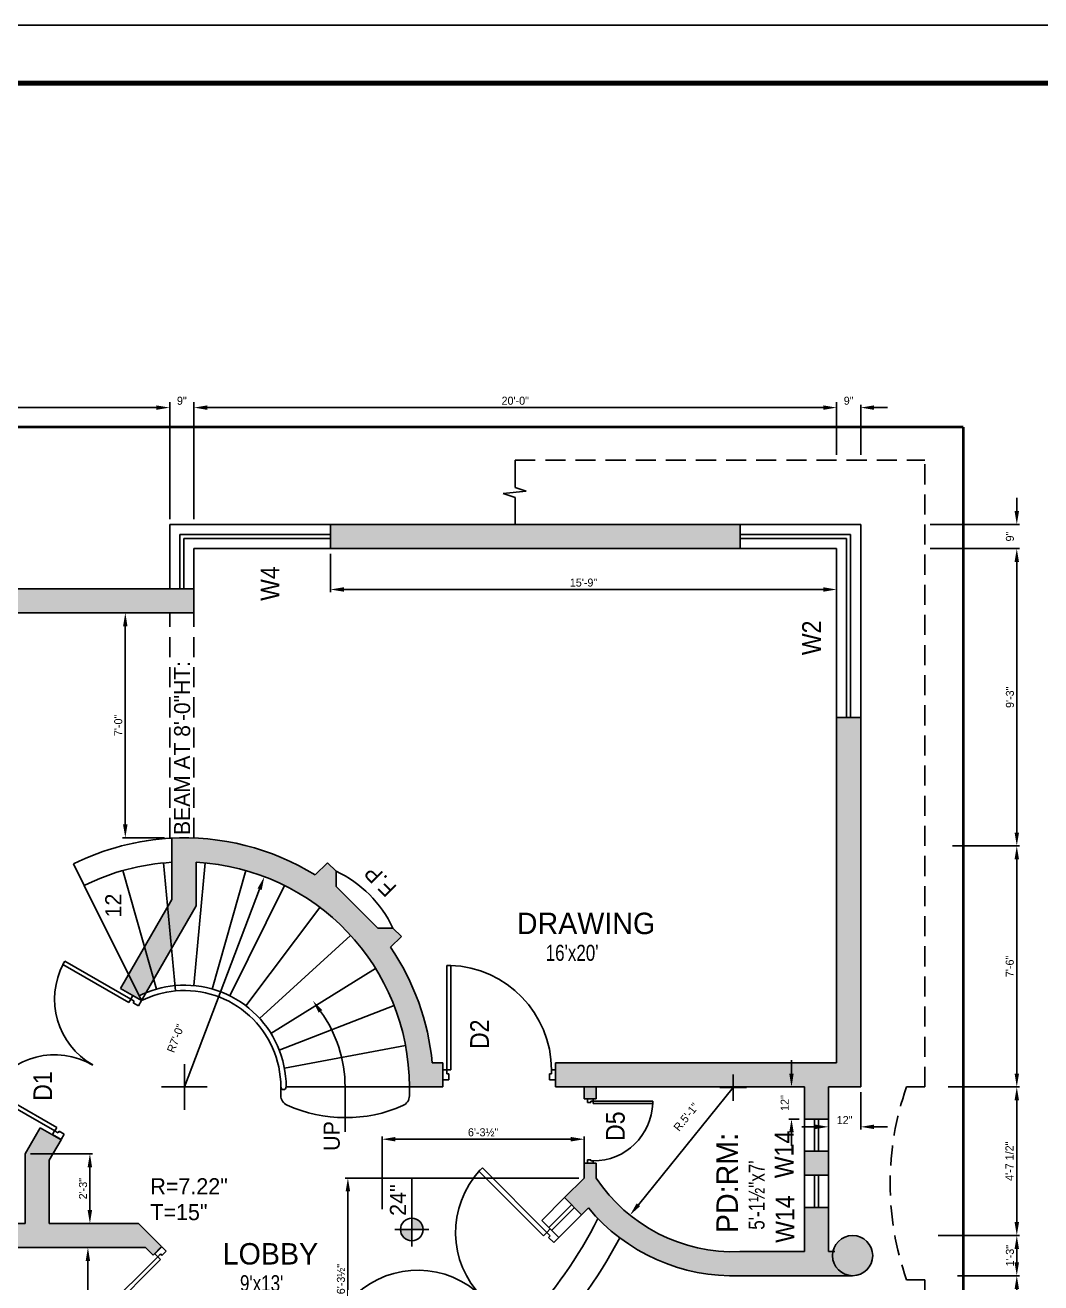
# Model space of a CAD drawing. Extents: x 10753 to 18704, y -5361 to 1140.
# Drawn here: x 11938.5 to 12317.8, y -252.7 to 216.9 of the extents above; entities that cross this region are included whole.
import ezdxf

# ---------------------------------------------------------------- set-up
doc = ezdxf.new("R2010")
doc.units = 0
doc.header["$LTSCALE"] = 30
doc.header["$MEASUREMENT"] = 0
doc.header["$PDMODE"] = 3
doc.linetypes.add('HIDDEN', pattern=[0.375, 0.25, -0.125])
doc.layers.get('0').update_dxf_attribs({"linetype": 'CONTINUOUS'})
doc.layers.get('DEFPOINTS').update_dxf_attribs({"linetype": 'CONTINUOUS'})
for name, color, linetype in [('CEILING SECTION', 33, 'CONTINUOUS'), ('DIM', 6, 'CONTINUOUS'), ('DOOR', 4, 'CONTINUOUS'), ('SEAL', 1, 'CONTINUOUS'), ('stairs terrace', 1, 'CONTINUOUS'), ('TEXT', 13, 'CONTINUOUS'), ('TEXTDW', 3, 'CONTINUOUS'), ('WALL', 2, 'CONTINUOUS'), ('Walls Hatch', 51, 'CONTINUOUS'), ('WINDOW', 5, 'CONTINUOUS'), ('WL', 9, 'CONTINUOUS')]:
    doc.layers.add(name, color=color, linetype=linetype)
doc.styles.get("Standard").update_dxf_attribs({"font": 'stylu.ttf', "height": 3})
doc.dimstyles.new('D1', dxfattribs={"dimtxt": 6, "dimasz": 5, "dimexe": 1, "dimexo": 2, "dimgap": 1, "dimtad": 1, "dimdec": 4, "dimzin": 3, "dimdsep": 46, "dimlunit": 4, "dimtxsty": 'Standard', "dimcen": 3, "dimclrd": 7, "dimclre": 7, "dimclrt": 2, "dimadec": 0, "dimazin": 0, "dimtfac": 1, "dimtdec": 4, "dimtofl": 0, "dimtmove": 2, "dimatfit": 3, "dimfxl": 1, "dimfrac": 2, "dimtolj": 1, "dimtzin": 1, "dimarcsym": 0})

# ---------------------------------------------------------------- blocks, each defined once
blk = doc.blocks.new('*D52')
at = {"layer": 'DEFPOINTS', "color": 0, "transparency": 16777216}
for p in [(11975.93, -2.56), (11975.93, -2.56), (11992.54, -86.56)]:
    blk.add_point(p, dxfattribs=at)
at = {"layer": 'DIM', "color": 7, "lineweight": -2, "transparency": 16777216}
for p, q in [((11973.93, -2.56), (11974.93, -2.56)), ((11975.93, -81.56), (11975.93, -7.56)), ((11990.54, -86.56), (11974.93, -86.56))]:
    blk.add_line(p, q, dxfattribs=at)
at = {"layer": 'DIM', "color": 7, "transparency": 16777216}
for points in [[(11975.09, -7.56), (11976.76, -7.56), (11975.93, -2.56)], [(11975.09, -81.56), (11976.76, -81.56), (11975.93, -86.56)]]:
    blk.add_solid(points, dxfattribs=at)
at = {"layer": 'DIM', "color": 2, "transparency": 16777216, "insert": (11973.31, -44.56), "char_height": 3, "attachment_point": 5, "rotation": 90}
blk.add_mtext('\\A1;7\'-0"', dxfattribs=at)
blk = doc.blocks.new('*D54')
at = {"layer": 'DEFPOINTS', "color": 0, "transparency": 16777216}
for p in [(12274.54, 21.44), (12308.83, -89.56), (12308.83, -89.56)]:
    blk.add_point(p, dxfattribs=at)
at = {"layer": 'DIM', "color": 7, "lineweight": -2, "transparency": 16777216}
for p, q in [((12276.54, 21.44), (12309.83, 21.44)), ((12308.83, 16.44), (12308.83, -84.56)), ((12306.83, -89.56), (12307.83, -89.56))]:
    blk.add_line(p, q, dxfattribs=at)
at = {"layer": 'DIM', "color": 7, "transparency": 16777216}
for points in [[(12308, 16.44), (12309.66, 16.44), (12308.83, 21.44)], [(12308, -84.56), (12309.66, -84.56), (12308.83, -89.56)]]:
    blk.add_solid(points, dxfattribs=at)
at = {"layer": 'DIM', "color": 2, "transparency": 16777216, "insert": (12306.28, -34.06), "char_height": 3, "attachment_point": 5, "rotation": 90}
blk.add_mtext('\\A1;9\'-3"', dxfattribs=at)
blk = doc.blocks.new('2-DOOR')
for p, q in [((0.299, 0.744), (0.299, 6.429)), ((0.299, 6.429), (0.598, 6.429)), ((0.598, 6.429), (0.598, 0.744)), ((11.37, 6.429), (11.67, 6.429)), ((11.37, 0.744), (11.37, 6.429)), ((11.67, 6.429), (11.67, 0.744)), ((0.299, 0.748), (0, 0.748)), ((0, 0.748), (0, 0)), ((0, 0), (0.449, 0)), ((0.299, 0.449), (0.299, 0.748)), ((0.598, 0.744), (0.299, 0.744)), ((0.449, 0.449), (0.299, 0.449)), ((0.449, 0), (0.449, 0.449)), ((11.67, 0.744), (11.37, 0.744)), ((11.52, 0.449), (11.52, 0)), ((11.67, 0.449), (11.52, 0.449)), ((11.52, 0), (11.969, 0)), ((11.969, 0.748), (11.67, 0.748)), ((11.67, 0.748), (11.67, 0.449)), ((11.969, 0), (11.969, 0.748))]:
    blk.add_line(p, q)
for centre, start, end in [((0.299, 0.748), 0, 87.83607), ((11.67, 0.748), 92.16393, 180)]:
    blk.add_arc(centre, 5.685, start, end)
blk = doc.blocks.new('*D58')
at = {"layer": 'DEFPOINTS', "color": 0, "transparency": 16777216}
for p in [(12284.73, -250.06), (12308.83, -250.06), (12308.83, -490.06)]:
    blk.add_point(p, dxfattribs=at)
at = {"layer": 'DIM', "color": 7, "lineweight": -2, "transparency": 16777216}
for p, q in [((12286.73, -250.06), (12309.83, -250.06)), ((12308.83, -485.06), (12308.83, -255.06)), ((12306.83, -490.06), (12307.83, -490.06))]:
    blk.add_line(p, q, dxfattribs=at)
at = {"layer": 'DIM', "color": 7, "transparency": 16777216}
for points in [[(12308, -255.06), (12309.66, -255.06), (12308.83, -250.06)], [(12308, -485.06), (12309.66, -485.06), (12308.83, -490.06)]]:
    blk.add_solid(points, dxfattribs=at)
at = {"layer": 'DIM', "color": 2, "transparency": 16777216, "insert": (12306.28, -370.06), "char_height": 3, "attachment_point": 5, "rotation": 90}
blk.add_mtext('\\A1;20\'-0"', dxfattribs=at)
blk = doc.blocks.new('*D60')
at = {"layer": 'DEFPOINTS', "color": 0, "transparency": 16777216}
for p in [(12277.43, -235.06), (12308.83, -235.06), (12308.83, -250.06)]:
    blk.add_point(p, dxfattribs=at)
at = {"layer": 'DIM', "color": 7, "lineweight": -2, "transparency": 16777216}
for p, q in [((12279.43, -235.06), (12309.83, -235.06)), ((12308.83, -245.06), (12308.83, -240.06)), ((12306.83, -250.06), (12307.83, -250.06))]:
    blk.add_line(p, q, dxfattribs=at)
at = {"layer": 'DIM', "color": 7, "transparency": 16777216}
for points in [[(12308, -240.06), (12309.66, -240.06), (12308.83, -235.06)], [(12308, -245.06), (12309.66, -245.06), (12308.83, -250.06)]]:
    blk.add_solid(points, dxfattribs=at)
at = {"layer": 'DIM', "color": 2, "transparency": 16777216, "insert": (12306.28, -242.56), "char_height": 3, "attachment_point": 5, "rotation": 90}
blk.add_mtext('\\A1;1\'-3"', dxfattribs=at)
blk = doc.blocks.new('*D61')
at = {"layer": 'DEFPOINTS', "color": 0, "transparency": 16777216}
for p in [(12281.18, -179.56), (12308.83, -179.56), (12308.83, -235.06)]:
    blk.add_point(p, dxfattribs=at)
at = {"layer": 'DIM', "color": 7, "lineweight": -2, "transparency": 16777216}
for p, q in [((12283.18, -179.56), (12309.83, -179.56)), ((12308.83, -230.06), (12308.83, -184.56)), ((12306.83, -235.06), (12307.83, -235.06))]:
    blk.add_line(p, q, dxfattribs=at)
at = {"layer": 'DIM', "color": 7, "transparency": 16777216}
for points in [[(12308, -184.56), (12309.66, -184.56), (12308.83, -179.56)], [(12308, -230.06), (12309.66, -230.06), (12308.83, -235.06)]]:
    blk.add_solid(points, dxfattribs=at)
at = {"layer": 'DIM', "color": 2, "transparency": 16777216, "insert": (12306.13, -207.31), "char_height": 3, "attachment_point": 5, "rotation": 90}
blk.add_mtext('\\A1;4\'-7 1/2"', dxfattribs=at)
blk = doc.blocks.new('*D62')
at = {"layer": 'DEFPOINTS', "color": 0, "transparency": 16777216}
for p in [(12282.83, -89.56), (12308.83, -89.56), (12308.83, -179.56)]:
    blk.add_point(p, dxfattribs=at)
at = {"layer": 'DIM', "color": 7, "lineweight": -2, "transparency": 16777216}
for p, q in [((12284.83, -89.56), (12309.83, -89.56)), ((12308.83, -174.56), (12308.83, -94.56)), ((12306.83, -179.56), (12307.83, -179.56))]:
    blk.add_line(p, q, dxfattribs=at)
at = {"layer": 'DIM', "color": 7, "transparency": 16777216}
for points in [[(12308, -94.56), (12309.66, -94.56), (12308.83, -89.56)], [(12308, -174.56), (12309.66, -174.56), (12308.83, -179.56)]]:
    blk.add_solid(points, dxfattribs=at)
at = {"layer": 'DIM', "color": 2, "transparency": 16777216, "insert": (12306.22, -134.56), "char_height": 3, "attachment_point": 5, "rotation": 90}
blk.add_mtext('\\A1;7\'-6"', dxfattribs=at)
blk = doc.blocks.new('D1')
for p, q in [((-3, 40.85), (-1.5, 40.85)), ((-3, 1.85), (-3, 40.85)), ((-1.5, 40.85), (-1.5, 1.85)), ((-40.5, 1.88), (-42, 1.88)), ((-42, 1.88), (-42, -1.88)), ((-40.5, 0.38), (-40.5, 1.88)), ((-39.75, 0.38), (-40.5, 0.38)), ((-39.75, -1.88), (-39.75, 0.38)), ((-1.5, 1.85), (-3, 1.85)), ((-2.25, 0.38), (-2.25, -1.88)), ((-1.5, 0.38), (-2.25, 0.38)), ((0, 1.88), (-1.5, 1.88)), ((-1.5, 1.88), (-1.5, 0.38)), ((0, -1.88), (0, 1.88)), ((-42, -1.88), (-39.75, -1.88)), ((-2.25, -1.88), (0, -1.88))]:
    blk.add_line(p, q)
blk.add_arc((-1.5, 1.88), 39, 91.8498, 180)
blk = doc.blocks.new('WINDOW')
for p, q in [((12, 0), (0, 0)), ((12, -3.75), (0, -3.75)), ((12, -5.25), (0, -5.25)), ((12, -9), (0, -9))]:
    blk.add_line(p, q)
blk = doc.blocks.new('*D63')
at = {"layer": 'DEFPOINTS', "color": 0, "transparency": 16777216}
for p in [(12238.54, -179.56), (12250.54, -179.56), (12250.54, -194.46)]:
    blk.add_point(p, dxfattribs=at)
at = {"layer": 'DIM', "color": 7, "lineweight": -2, "transparency": 16777216}
for p, q in [((12238.54, -181.56), (12238.54, -195.46)), ((12250.54, -181.56), (12250.54, -195.46)), ((12233.54, -194.46), (12228.54, -194.46)), ((12255.54, -194.46), (12260.54, -194.46))]:
    blk.add_line(p, q, dxfattribs=at)
at = {"layer": 'DIM', "color": 7, "transparency": 16777216}
for points in [[(12233.54, -193.63), (12233.54, -195.3), (12238.54, -194.46)], [(12255.54, -193.63), (12255.54, -195.3), (12250.54, -194.46)]]:
    blk.add_solid(points, dxfattribs=at)
at = {"layer": 'DIM', "color": 2, "transparency": 16777216, "insert": (12244.54, -191.93), "char_height": 3, "attachment_point": 5}
blk.add_mtext('\\A1;12"', dxfattribs=at)
blk = doc.blocks.new('LEVEL')
h = blk.add_hatch(color=256)
h.paths.add_polyline_path([(-13.5, 0), (-13.5, 3, 0.414214), (-16.5, 0)])
h.paths.add_polyline_path([(-10.5, 0), (-13.5, 0), (-13.5, -3, 0.414214)])
for p, q in [((-13.5, 3), (-13.5, 4.5)), ((-16.5, 0), (-18, 0)), ((-16.5, 0), (-10.5, 0)), ((-13.5, -3), (-13.5, 3)), ((-10.5, 0), (0, 0)), ((-13.5, -3), (-13.5, -4.5))]:
    blk.add_line(p, q)
blk.add_circle((-13.5, 0), 3)
blk = doc.blocks.new('*D70')
at = {"layer": 'DEFPOINTS', "color": 0, "transparency": 16777216}
for p in [(11961.97, -239.56), (11961.97, -239.56), (11990.41, -287.56)]:
    blk.add_point(p, dxfattribs=at)
at = {"layer": 'DIM', "color": 7, "lineweight": -2, "transparency": 16777216}
for p, q in [((11959.97, -239.56), (11960.97, -239.56)), ((11961.97, -282.56), (11961.97, -244.56)), ((11988.41, -287.56), (11960.97, -287.56))]:
    blk.add_line(p, q, dxfattribs=at)
at = {"layer": 'DIM', "color": 7, "transparency": 16777216}
for points in [[(11961.14, -244.56), (11962.8, -244.56), (11961.97, -239.56)], [(11961.14, -282.56), (11962.8, -282.56), (11961.97, -287.56)]]:
    blk.add_solid(points, dxfattribs=at)
at = {"layer": 'DIM', "color": 2, "transparency": 16777216, "insert": (11959.39, -263.56), "char_height": 3, "attachment_point": 5, "rotation": 90}
blk.add_mtext('\\A1;4\'-0"', dxfattribs=at)
blk = doc.blocks.new('*D93')
at = {"layer": 'DEFPOINTS', "color": 0, "transparency": 16777216}
for p in [(11992.54, 74.1), (11992.54, 74.1), (11731.54, 30.44)]:
    blk.add_point(p, dxfattribs=at)
at = {"layer": 'DIM', "color": 7, "lineweight": -2, "transparency": 16777216}
for p, q in [((11992.54, 76.1), (11992.54, 75.1)), ((11731.54, 32.44), (11731.54, 75.1)), ((11736.54, 74.1), (11987.54, 74.1))]:
    blk.add_line(p, q, dxfattribs=at)
at = {"layer": 'DIM', "color": 7, "transparency": 16777216}
for points in [[(11736.54, 74.93), (11736.54, 73.26), (11731.54, 74.1)], [(11987.54, 74.93), (11987.54, 73.26), (11992.54, 74.1)]]:
    blk.add_solid(points, dxfattribs=at)
at = {"layer": 'DIM', "color": 2, "transparency": 16777216, "insert": (11862.04, 76.64), "char_height": 3, "attachment_point": 5}
blk.add_mtext('\\A1;21\'-9"', dxfattribs=at)
blk = doc.blocks.new('*D94')
at = {"layer": 'DEFPOINTS', "color": 0, "transparency": 16777216}
for p in [(12001.54, 74.1), (12241.54, 54.44), (12001.54, 30.44)]:
    blk.add_point(p, dxfattribs=at)
at = {"layer": 'DIM', "color": 7, "lineweight": -2, "transparency": 16777216}
for p, q in [((12001.54, 32.44), (12001.54, 75.1)), ((12236.54, 74.1), (12006.54, 74.1)), ((12241.54, 56.44), (12241.54, 75.1))]:
    blk.add_line(p, q, dxfattribs=at)
at = {"layer": 'DIM', "color": 7, "transparency": 16777216}
for points in [[(12006.54, 74.93), (12006.54, 73.26), (12001.54, 74.1)], [(12236.54, 74.93), (12236.54, 73.26), (12241.54, 74.1)]]:
    blk.add_solid(points, dxfattribs=at)
at = {"layer": 'DIM', "color": 2, "transparency": 16777216, "insert": (12121.54, 76.65), "char_height": 3, "attachment_point": 5}
blk.add_mtext('\\A1;20\'-0"', dxfattribs=at)
blk = doc.blocks.new('*D95')
at = {"layer": 'DEFPOINTS', "color": 0, "transparency": 16777216}
for p in [(12052.54, 21.44), (12241.54, 21.44), (12241.54, 6.18)]:
    blk.add_point(p, dxfattribs=at)
at = {"layer": 'DIM', "color": 7, "lineweight": -2, "transparency": 16777216}
for p, q in [((12052.54, 19.44), (12052.54, 5.18)), ((12241.54, 19.44), (12241.54, 5.18)), ((12057.54, 6.18), (12236.54, 6.18))]:
    blk.add_line(p, q, dxfattribs=at)
at = {"layer": 'DIM', "color": 7, "transparency": 16777216}
for points in [[(12057.54, 7.01), (12057.54, 5.35), (12052.54, 6.18)], [(12236.54, 7.01), (12236.54, 5.35), (12241.54, 6.18)]]:
    blk.add_solid(points, dxfattribs=at)
at = {"layer": 'DIM', "color": 2, "transparency": 16777216, "insert": (12147.04, 8.74), "char_height": 3, "attachment_point": 5}
blk.add_mtext('\\A1;15\'-9"', dxfattribs=at)
blk = doc.blocks.new('*D96')
at = {"layer": 'DEFPOINTS', "color": 0, "transparency": 16777216}
for p in [(12274.54, 30.44), (12308.83, 21.44), (12308.83, 21.44)]:
    blk.add_point(p, dxfattribs=at)
at = {"layer": 'DIM', "color": 7, "lineweight": -2, "transparency": 16777216}
for p, q in [((12308.83, 35.44), (12308.83, 40.44)), ((12276.54, 30.44), (12309.83, 30.44)), ((12306.83, 21.44), (12307.83, 21.44)), ((12308.83, 16.44), (12308.83, 11.44))]:
    blk.add_line(p, q, dxfattribs=at)
at = {"layer": 'DIM', "color": 7, "transparency": 16777216}
for points in [[(12308, 35.44), (12309.66, 35.44), (12308.83, 30.44)], [(12308, 16.44), (12309.66, 16.44), (12308.83, 21.44)]]:
    blk.add_solid(points, dxfattribs=at)
at = {"layer": 'DIM', "color": 2, "transparency": 16777216, "insert": (12306.28, 25.94), "char_height": 3, "attachment_point": 5, "rotation": 90}
blk.add_mtext('\\A1;9"', dxfattribs=at)
blk = doc.blocks.new('*D97')
at = {"layer": 'DEFPOINTS', "color": 0, "transparency": 16777216}
for p in [(12241.54, 74.1), (12250.54, 74.1), (12250.54, 54.44)]:
    blk.add_point(p, dxfattribs=at)
at = {"layer": 'DIM', "color": 7, "lineweight": -2, "transparency": 16777216}
for p, q in [((12241.54, 76.1), (12241.54, 75.1)), ((12236.54, 74.1), (12231.54, 74.1)), ((12250.54, 56.44), (12250.54, 75.1)), ((12255.54, 74.1), (12260.54, 74.1))]:
    blk.add_line(p, q, dxfattribs=at)
at = {"layer": 'DIM', "color": 7, "transparency": 16777216}
for points in [[(12236.54, 74.93), (12236.54, 73.26), (12241.54, 74.1)], [(12255.54, 74.93), (12255.54, 73.26), (12250.54, 74.1)]]:
    blk.add_solid(points, dxfattribs=at)
at = {"layer": 'DIM', "color": 2, "transparency": 16777216, "insert": (12246.04, 76.64), "char_height": 3, "attachment_point": 5}
blk.add_mtext('\\A1;9"', dxfattribs=at)
blk = doc.blocks.new('*D98')
at = {"layer": 'DEFPOINTS', "color": 0, "transparency": 16777216}
for p in [(12001.54, 74.1), (12001.54, 74.1), (11992.54, 30.44)]:
    blk.add_point(p, dxfattribs=at)
at = {"layer": 'DIM', "color": 7, "lineweight": -2, "transparency": 16777216}
for p, q in [((12001.54, 76.1), (12001.54, 75.1)), ((11987.54, 74.1), (11982.54, 74.1)), ((11992.54, 32.44), (11992.54, 75.1)), ((12006.54, 74.1), (12011.54, 74.1))]:
    blk.add_line(p, q, dxfattribs=at)
at = {"layer": 'DIM', "color": 7, "transparency": 16777216}
for points in [[(11987.54, 74.93), (11987.54, 73.26), (11992.54, 74.1)], [(12006.54, 74.93), (12006.54, 73.26), (12001.54, 74.1)]]:
    blk.add_solid(points, dxfattribs=at)
at = {"layer": 'DIM', "color": 2, "transparency": 16777216, "insert": (11997.04, 76.64), "char_height": 3, "attachment_point": 5}
blk.add_mtext('\\A1;9"', dxfattribs=at)
blk = doc.blocks.new('*D108')
at = {"layer": 'DEFPOINTS', "color": 0, "transparency": 16777216}
for p in [(12224.7, -179.56), (12229.54, -179.56), (12229.54, -191.56)]:
    blk.add_point(p, dxfattribs=at)
at = {"layer": 'DIM', "color": 7, "lineweight": -2, "transparency": 16777216}
for p, q in [((12224.7, -174.56), (12224.7, -169.56)), ((12227.54, -179.56), (12223.7, -179.56)), ((12227.54, -191.56), (12223.7, -191.56)), ((12224.7, -196.56), (12224.7, -201.56))]:
    blk.add_line(p, q, dxfattribs=at)
at = {"layer": 'DIM', "color": 7, "transparency": 16777216}
for points in [[(12223.86, -174.56), (12225.53, -174.56), (12224.7, -179.56)], [(12223.86, -196.56), (12225.53, -196.56), (12224.7, -191.56)]]:
    blk.add_solid(points, dxfattribs=at)
at = {"layer": 'DIM', "color": 2, "transparency": 16777216, "insert": (12222.17, -185.56), "char_height": 3, "attachment_point": 5, "rotation": 90}
blk.add_mtext('\\A1;12"', dxfattribs=at)
blk = doc.blocks.new('*D111')
at = {"layer": 'DEFPOINTS', "color": 0, "transparency": 16777216}
for p in [(11938.54, -204.54), (11962.71, -204.54), (11962.71, -230.56)]:
    blk.add_point(p, dxfattribs=at)
at = {"layer": 'DOOR', "color": 7, "lineweight": -2, "transparency": 16777216}
for p, q in [((11940.54, -204.54), (11963.71, -204.54)), ((11962.71, -225.56), (11962.71, -209.54)), ((11960.71, -230.56), (11961.71, -230.56))]:
    blk.add_line(p, q, dxfattribs=at)
at = {"layer": 'DOOR', "color": 7, "transparency": 16777216}
for points in [[(11961.87, -209.54), (11963.54, -209.54), (11962.71, -204.54)], [(11961.87, -225.56), (11963.54, -225.56), (11962.71, -230.56)]]:
    blk.add_solid(points, dxfattribs=at)
at = {"layer": 'DOOR', "color": 2, "transparency": 16777216, "insert": (11960.15, -217.55), "char_height": 3, "attachment_point": 5, "rotation": 90}
blk.add_mtext('\\A1;2\'-3"', dxfattribs=at)
blk = doc.blocks.new('*D113')
at = {"layer": 'DEFPOINTS', "color": 0, "transparency": 16777216}
for p in [(12027.87, -101.05), (11998, -179.56)]:
    blk.add_point(p, dxfattribs=at)
at = {"layer": 'DOOR', "color": 7, "lineweight": -2, "transparency": 16777216}
blk.add_line((11998, -179.56), (12026.09, -105.72), dxfattribs=at)
at = {"layer": 'DOOR', "color": 7, "transparency": 16777216}
blk.add_solid([(12025.31, -105.43), (12026.87, -106.02), (12027.87, -101.05)], dxfattribs=at)
at = {"layer": 'DOOR', "color": 2, "transparency": 16777216, "insert": (11994.72, -161.44), "char_height": 3, "attachment_point": 5, "rotation": 69.173}
blk.add_mtext('\\A1;R7\'-0"', dxfattribs=at)
blk = doc.blocks.new('*D114')
at = {"layer": 'DEFPOINTS', "color": 0, "transparency": 16777216}
for p in [(12202.95, -179.82), (12164.38, -227.45)]:
    blk.add_point(p, dxfattribs=at)
at = {"layer": 'DOOR', "color": 7, "lineweight": -2, "transparency": 16777216}
blk.add_line((12202.95, -179.82), (12167.53, -223.56), dxfattribs=at)
at = {"layer": 'DOOR', "color": 7, "transparency": 16777216}
blk.add_solid([(12166.88, -223.04), (12168.17, -224.08), (12164.38, -227.45)], dxfattribs=at)
at = {"layer": 'DOOR', "color": 2, "transparency": 16777216, "insert": (12185.36, -190.8), "char_height": 3, "attachment_point": 5, "rotation": 50.9909}
blk.add_mtext('\\A1;R.5\'-1"', dxfattribs=at)
blk = doc.blocks.new('*D115')
at = {"layer": 'DEFPOINTS', "color": 0, "transparency": 16777216}
for p in [(12059.04, -213.57), (12147.3, -213.57), (12059.04, -289.06)]:
    blk.add_point(p, dxfattribs=at)
at = {"layer": 'DOOR', "color": 7, "lineweight": -2, "transparency": 16777216}
for p, q in [((12145.3, -213.57), (12058.04, -213.57)), ((12059.04, -284.06), (12059.04, -218.57)), ((12057.04, -289.06), (12058.04, -289.06))]:
    blk.add_line(p, q, dxfattribs=at)
at = {"layer": 'DOOR', "color": 7, "transparency": 16777216}
for points in [[(12058.21, -218.57), (12059.88, -218.57), (12059.04, -213.57)], [(12058.21, -284.06), (12059.88, -284.06), (12059.04, -289.06)]]:
    blk.add_solid(points, dxfattribs=at)
at = {"layer": 'DOOR', "color": 2, "transparency": 16777216, "insert": (12056.47, -251.31), "char_height": 3, "attachment_point": 5, "rotation": 90}
blk.add_mtext('\\A1;6\'-3½"', dxfattribs=at)
blk = doc.blocks.new('*D116')
at = {"layer": 'DEFPOINTS', "color": 0, "transparency": 16777216}
for p in [(12147.3, -199.09), (12147.3, -213.57), (12071.81, -227.19)]:
    blk.add_point(p, dxfattribs=at)
at = {"layer": 'DOOR', "color": 7, "lineweight": -2, "transparency": 16777216}
for p, q in [((12071.81, -225.19), (12071.81, -198.09)), ((12076.81, -199.09), (12142.3, -199.09)), ((12147.3, -211.57), (12147.3, -198.09))]:
    blk.add_line(p, q, dxfattribs=at)
at = {"layer": 'DOOR', "color": 7, "transparency": 16777216}
for points in [[(12076.81, -198.25), (12076.81, -199.92), (12071.81, -199.09)], [(12142.3, -198.25), (12142.3, -199.92), (12147.3, -199.09)]]:
    blk.add_solid(points, dxfattribs=at)
at = {"layer": 'DOOR', "color": 2, "transparency": 16777216, "insert": (12109.55, -196.52), "char_height": 3, "attachment_point": 5}
blk.add_mtext('\\A1;6\'-3½"', dxfattribs=at)

msp = doc.modelspace()

# ---------------------------------------------------------------- hatches: boundary and pattern name
at = {"layer": 'CEILING SECTION'}
h = msp.add_hatch(color=51, dxfattribs=at)
h.dxf.hatch_style = 1
h.paths.add_polyline_path([(12136.5352, -170.55953), (12136.5352, -179.55953), (12145.5352, -179.55953), (12229.5352, -179.55953), (12229.5352, -191.55953), (12238.5352, -191.55953), (12238.5352, -179.55953), (12250.5352, -179.55953), (12250.5352, -41.55953), (12241.5352, -41.55953), (12241.5352, -170.55953)])
h = msp.add_hatch(color=51, dxfattribs=at)
h.dxf.hatch_style = 1
h.paths.add_polyline_path([(11851.5352, -230.55953), (11851.5352, -239.55953), (11878.5352, -239.55953), (11878.5352, -244.05953), (11887.5352, -244.05953), (11887.5352, -239.55953), (11983.5352, -239.55953), (11986.322, -242.34632), (11989.50398, -239.16434), (11980.89917, -230.55953), (11947.5352, -230.55953), (11947.5352, -206.94692), (11951.95295, -199.29517), (11944.15872, -194.79517), (11938.5352, -204.53538), (11938.5352, -230.55953)])
at = {"layer": 'DIM'}
msp.add_hatch(color=256, dxfattribs=at).paths.add_polyline_path([(12255.0352, -242.55953, 1), (12240.0352, -242.55953, 1)])
at = {"layer": 'Walls Hatch'}
h = msp.add_hatch(color=51, dxfattribs=at)
h.dxf.hatch_style = 1
h.paths.add_polyline_path([(11437.5352, -431.55953), (11437.5352, -413.55953), (11428.5352, -413.55953), (11428.5352, -440.55953), (11602.5352, -440.55953), (11602.5352, -431.55953), (11598.0352, -431.55953), (11598.0352, -344.55953), (11718.0352, -344.55953), (11718.0352, -368.55953), (11722.5352, -368.55953), (11722.5352, -327.96779), (11718.0352, -327.96779), (11718.0352, -335.55953), (11652.0352, -335.55953), (11652.0352, -327.96779), (11643.0352, -327.96779), (11643.0352, -335.55953), (11557.5352, -335.55953), (11557.5352, -344.55953), (11593.5352, -344.55953), (11593.5352, -431.55953), (11533.5352, -431.55953), (11533.5352, -404.55953), (11529.0352, -404.55953), (11529.0352, -431.55953)])
h.paths.add_polyline_path([(11428.5352, -327.96779), (11428.5352, -365.55953), (11437.5352, -365.55953), (11437.5352, -344.55953), (11527.5352, -344.55953), (11527.5352, -335.55953), (11437.5352, -335.55953), (11437.5352, -327.96779)], flags=17)
h.paths.add_polyline_path([(11428.5352, -268.05953), (11428.5352, -327.96779), (11437.5352, -327.96779), (11437.5352, -268.05953)])
h.paths.add_polyline_path([(11437.5352, -170.55953), (11437.5352, -91.05953), (11499.0352, -91.05953), (11499.0352, -86.55953), (11437.5352, -86.55953), (11437.5352, -82.05953), (11428.5352, -82.05953), (11428.5352, -184.05953), (11437.5352, -184.05953), (11437.5352, -179.55953), (11643.0352, -179.55953), (11643.0352, -184.05953), (11652.0352, -184.05953), (11652.0352, -179.55953), (11676.0352, -179.55953), (11676.0352, -170.55953), (11542.5352, -170.55953), (11542.5352, -143.55953), (11533.5352, -143.55953), (11533.5352, -170.55953)])
h.paths.add_polyline_path([(11428.5352, 30.44047), (11428.5352, -34.05953), (11437.5352, -34.05953), (11437.5352, 21.44047), (11533.5352, 21.44047), (11533.5352, -86.55953), (11529.0352, -86.55953), (11529.0352, -91.05953), (11533.5352, -91.05953), (11533.5352, -95.55953), (11542.5352, -95.55953), (11542.5352, 21.44047), (11635.5352, 21.44047), (11635.5352, 30.44047)])
h.paths.add_polyline_path([(11643.0352, -226.05953), (11643.0352, -327.96779), (11652.0352, -327.96779), (11652.0352, -251.55953), (11656.5352, -251.55953), (11656.5352, -242.55953), (11652.0352, -242.55953), (11652.0352, -226.05953)])
h.paths.add_polyline_path([(11698.5352, -242.55953), (11698.5352, -251.55953), (11718.0352, -251.55953), (11718.0352, -327.96779), (11722.5352, -327.96779), (11722.5352, -242.55953)])
h.paths.add_polyline_path([(11700.0352, -431.55953), (11700.0352, -440.55953), (11751.0352, -440.55953), (11751.0352, -431.55953), (11722.5352, -431.55953), (11722.5352, -404.55953), (11718.0352, -404.55953), (11718.0352, -431.55953)])
h.paths.add_polyline_path([(11638.5352, -431.55953), (11638.5352, -440.55953), (11664.0352, -440.55953), (11664.0352, -431.55953)], flags=17)
h.paths.add_polyline_path([(11722.5352, 6.44047), (11722.5352, -170.55953), (11718.0352, -170.55953), (11718.0352, -179.55953), (11731.5352, -179.55953), (11731.5352, -2.55953), (11783.36537, -2.55953), (11783.36647, 6.44047), (11731.5352, 6.44047)])
h.paths.add_polyline_path([(11783.36647, 6.44047), (11783.36537, -2.55953), (11790.0352, -2.55953), (11790.0352, 6.44047)])
h.paths.add_polyline_path([(11934.0352, 6.44047), (11934.0352, -2.55953), (12001.5352, -2.55953), (12001.5352, 6.44047)])
h.paths.add_polyline_path([(12052.5352, 30.44047), (12052.5352, 21.44047), (12205.5352, 21.44047), (12205.5352, 30.44047)])
h.paths.add_polyline_path([(11995.5352, -431.55953), (11995.5352, -440.55953), (12036.0352, -440.55953), (12036.0352, -327.96779), (12031.5352, -327.96779), (12031.5352, -431.55953)])
h.paths.add_polyline_path([(12080.67124, -280.19556), (12071.80728, -289.05953), (12039.39917, -289.05953), (12031.93039, -281.59075), (12028.74841, -284.77273), (12031.5352, -287.55953), (12031.5352, -327.96779), (12036.0352, -327.96779), (12036.0352, -293.55953), (12078.0352, -293.55953), (12078.0352, -327.96779), (12087.0352, -327.96779), (12087.0352, -286.55953)])
h.paths.add_polyline_path([(12078.0352, -327.96779), (12078.0352, -440.55953), (12087.0352, -440.55953), (12087.0352, -327.96779)])
h.paths.add_polyline_path([(12092.40907, -500.55953, -0.298216627), (12085.5352, -505.05953), (12247.5352, -505.05953, -0.298216627), (12240.66134, -500.55953)])
h.paths.add_polyline_path([(12151.7967, -213.5701), (12151.7967, -208.05953), (12147.2967, -208.05953), (12147.2967, -213.5701), (12139.95801, -220.9088), (12146.32197, -227.27276), (12148.87584, -224.71889, 0.232954432), (12205.59431, -250.05953), (12247.5352, -250.05953, -0.474497868), (12240.18673, -241.05953), (12238.5352, -241.05953), (12238.5352, -224.55953), (12229.5352, -224.55953), (12229.5352, -241.05953), (12205.41942, -241.05953, -0.262785094)])
h.paths.add_polyline_path([(12229.5352, -203.55953), (12229.5352, -212.55953), (12238.5352, -212.55953), (12238.5352, -203.55953)])
h.paths.add_polyline_path([(12147.2967, -179.55953), (12147.2967, -184.05953), (12151.7967, -184.05953), (12151.7967, -179.55953)])
h.paths.add_polyline_path([(12046.85116, -100.42345, 0.151876917), (11993.36553, -86.67505), (11993.36553, -109.56647), (11991.76982, -112.33032), (11993.20709, -127.8409), (12002.36553, -111.97802), (12002.36553, -95.67307, -0.399063942), (12081.99953, -179.55953), (12094.5352, -179.55953), (12094.5352, -170.55953), (12090.56302, -170.55953, 0.125206602), (12075.00902, -127.41992), (12079.0099, -123.41905), (12075.82792, -120.23707), (12070.17106, -120.23707), (12054.61471, -104.68072), (12054.61471, -99.02386), (12051.43273, -95.84188)])
h.paths.add_polyline_path([(11983.12931, -127.29613), (11986.56004, -139.35392), (11993.20709, -127.8409), (11991.76982, -112.33032)])
h.paths.add_polyline_path([(11977.14053, -137.669), (11981.06147, -145.54332, -0.018810037), (11983.66605, -144.36647), (11986.56004, -139.35392), (11983.12931, -127.29613)])
h.paths.add_polyline_path([(11974.15872, -142.83365), (11981.95295, -147.33365), (11977.14053, -137.669)])
h.paths.add_polyline_path([(11878.5352, -327.96779), (11878.5352, -431.55953), (11823.0352, -431.55953), (11823.0352, -440.55953), (11923.5352, -440.55953), (11923.5352, -431.55953), (11887.5352, -431.55953), (11887.5352, -327.96779)])
h.paths.add_polyline_path([(11978.09401, -55.56685), (11978.09401, -33.68837), (11964.19211, -33.68837), (11964.19211, -55.56685)], flags=9)
h.paths.add_polyline_path([(12254.2863, -193.63834), (12236.95394, -193.63834), (12236.95394, -207.54024), (12254.2863, -207.54024)], flags=9)
h.paths.add_polyline_path([(12018.38879, -307.63695), (11996.51031, -307.63695), (11996.51031, -321.53885), (12018.38879, -321.53885)], flags=9)
h.paths.add_polyline_path([(11964.2214, -274.41311), (11964.2214, -252.53464), (11950.3195, -252.53464), (11950.3195, -274.41311)], flags=9)
h.paths.add_polyline_path([(11876.15673, 76.38012), (11848.32217, 76.38012), (11848.32217, 62.47822), (11876.15673, 62.47822)], flags=9)
h.paths.add_polyline_path([(12135.65673, 76.3933), (12107.82217, 76.3933), (12107.82217, 62.4914), (12135.65673, 62.4914)], flags=9)
h.paths.add_polyline_path([(12162.0374, 8.43415), (12134.20285, 8.43415), (12134.20285, -5.46775), (12162.0374, -5.46775)], flags=9)
h.paths.add_polyline_path([(12002.76946, 67.73726), (11991.39318, 67.73726), (11991.39318, 53.83536), (12002.76946, 53.83536)], flags=9)
h.paths.add_polyline_path([(12225.51976, -195.31062), (12225.51976, -177.97827), (12211.61786, -177.97827), (12211.61786, -195.31062)], flags=9)
h.paths.add_polyline_path([(11982.7673, -228.69094), (11982.7673, -206.81246), (11968.8654, -206.81246), (11968.8654, -228.69094)], flags=9)
h.paths.add_polyline_path([(11844.49421, -206.49396), (11822.61573, -206.49396), (11822.61573, -220.39587), (11844.49421, -220.39587)], flags=9)
h.paths.add_polyline_path([(11996.10235, -176.75185), (12005.82864, -151.18355), (11992.83511, -146.24076), (11983.10883, -171.80906)], flags=9)
h.paths.add_polyline_path([(12181.02322, -206.99714), (12200.11665, -183.42636), (12189.31423, -174.67589), (12170.2208, -198.24667)], flags=9)
h.paths.add_polyline_path([(12060.74216, -266.6135), (12060.74216, -236.19622), (12046.84026, -236.19622), (12046.84026, -266.6135)], flags=9)
h.paths.add_polyline_path([(12124.85067, -197.38532), (12094.4334, -197.38532), (12094.4334, -211.28722), (12124.85067, -211.28722)], flags=9)
h.paths.add_polyline_path([(11913.4478, -227.27367), (11913.4478, -200.0826), (11904.11178, -200.0826), (11904.11178, -227.27367)], flags=9)
h.paths.add_polyline_path([(12227.59477, -215.44147), (12227.59477, -191.19468), (12216.64126, -191.19468), (12216.64126, -215.44147)], flags=9)
h.paths.add_polyline_path([(12227.88046, -239.60015), (12227.88046, -215.35336), (12216.92694, -215.35336), (12216.92694, -239.60015)], flags=25)
h.paths.add_polyline_path([(11834.07864, -22.1762), (11834.07864, -4.36925), (11823.29423, -4.36925), (11823.29423, -22.1762)], flags=9)
h.paths.add_polyline_path([(11874.26296, -8.72197), (11853.66815, -8.72197), (11853.66815, -16.53492), (11874.26296, -16.53492)], flags=9)
h.paths.add_polyline_path([(12035.60031, 0.11156), (12035.60031, 17.97489), (12024.64679, 17.97489), (12024.64679, 0.11156)], flags=9)
h.paths.add_polyline_path([(11840.9377, -135.22542), (11840.9377, -84.34607), (11831.57533, -84.34607), (11831.57533, -135.22542)], flags=9)
h.paths.add_polyline_path([(11842.17557, -293.98304), (11842.17557, -267.18808), (11832.83955, -267.18808), (11832.83955, -293.98304)], flags=9)
h.paths.add_polyline_path([(11832.82372, -291.30926), (11832.82372, -267.12478), (11820.25271, -267.12478), (11820.25271, -291.30926)], flags=9)
h.paths.add_polyline_path([(11888.39631, -275.19896), (11888.39631, -258.74058), (11877.51966, -258.74058), (11877.51966, -275.19896)], flags=9)
h.paths.add_polyline_path([(11950.48919, -186.47707), (11950.48919, -170.14423), (11939.98919, -170.14423), (11939.98919, -186.47707)], flags=9)
h.paths.add_polyline_path([(12165.48471, -134.29874), (12165.48471, -107.48182), (12156.0828, -107.48182), (12156.0828, -134.29874)], flags=9)
h.paths.add_polyline_path([(12079.87571, -104.82656), (12068.7644, -93.71525), (12062.3026, -100.17705), (12073.41391, -111.28835)], flags=25)
h.paths.add_polyline_path([(12057.69844, -204.98995), (12057.69844, -191.0024), (12048.53372, -191.0024), (12048.53372, -204.98995)], flags=9)
h.paths.add_polyline_path([(12113.62211, -167.16891), (12113.62211, -150.77715), (12102.94532, -150.77715), (12102.94532, -167.16891)], flags=9)
h.paths.add_polyline_path([(12156.16243, -145.60171), (12156.16243, -90.202), (12143.53871, -90.202), (12143.53871, -145.60171)], flags=9)
h.paths.add_polyline_path([(12018.31468, -285.14858), (12018.31468, -268.81574), (12007.81468, -268.81574), (12007.81468, -285.14858)], flags=9)
h.paths.add_polyline_path([(12035.15737, -261.90462), (12035.15737, -221.26919), (12022.69178, -221.26919), (12022.69178, -261.90462)], flags=9)
h.paths.add_polyline_path([(12044.58947, -254.9014), (12044.58947, -232.82448), (12035.26662, -232.82448), (12035.26662, -254.9014)], flags=9)
h.paths.add_polyline_path([(12099.17199, -277.17295), (12099.17199, -252.88587), (12088.29535, -252.88587), (12088.29535, -277.17295)], flags=9)
h.paths.add_polyline_path([(12017.55924, -238.34151), (12017.55924, -208.84004), (12008.15733, -208.84004), (12008.15733, -238.34151)], flags=9)
h.paths.add_polyline_path([(12008.10261, -238.3426), (12008.10261, -198.89897), (11998.48329, -198.89897), (11998.48329, -238.3426)], flags=9)
h.paths.add_polyline_path([(12164.51588, -201.52016), (12164.51588, -185.07714), (12153.68536, -185.07714), (12153.68536, -201.52016)], flags=9)
h.paths.add_polyline_path([(12138.05497, -324.25012), (12138.05497, -306.86725), (12128.90343, -306.86725), (12128.90343, -324.25012)], flags=9)
h.paths.add_polyline_path([(12207.08979, -236.23521), (12207.08979, -192.10343), (12194.65934, -192.10343), (12194.65934, -236.23521)], flags=9)
h.paths.add_polyline_path([(12216.70234, -234.51082), (12216.70234, -201.02424), (12206.99077, -201.02424), (12206.99077, -234.51082)], flags=9)
h.paths.add_polyline_path([(12082.56858, -229.26098), (12082.56858, -211.80344), (12073.19304, -211.80344), (12073.19304, -229.26098)], flags=9)
h.paths.add_polyline_path([(11829.89638, -139.78242), (11829.89638, -69.64186), (11817.43079, -69.64186), (11817.43079, -139.78242)], flags=9)
h.paths.add_polyline_path([(12237.67486, -20.12186), (12237.67486, -2.31491), (12226.89046, -2.31491), (12226.89046, -20.12186)], flags=9)
h.paths.add_polyline_path([(12001.90463, -87.03355), (12001.90463, -13.64596), (11992.52908, -13.64596), (11992.52908, -87.03355)], flags=9)

# ---------------------------------------------------------------- linework, layer by layer
at = {"linetype": 'HIDDEN'}
for p, q in [((12121.5352, 54.44047), (12274.5352, 54.44047)), ((12274.5352, -179.55953), (12274.5352, 54.44047)), ((12267.65177, -179.55953), (12274.5352, -179.55953)), ((12274.5352, -251.55953), (12267.65177, -251.55953)), ((12274.5352, -505.05953), (12274.5352, -251.55953))]:
    msp.add_line(p, q, dxfattribs=at)
msp.add_arc((12370.5352, -215.55953), 109, 160.7145184, 199.2854816, dxfattribs=at)
at = {"layer": 'DIM', "linetype": 'HIDDEN'}
for p, q in [((11992.5352, -86.55953), (11992.5352, -2.55953)), ((12001.5352, -86.55953), (12001.5352, -2.55953))]:
    msp.add_line(p, q, dxfattribs=at)
at = {"layer": 'DOOR', "color": 7}
for p, q in [((11997.99953, -188.07349), (11997.99953, -171.04556)), ((12202.95411, -184.78074), (12202.95411, -174.86682)), ((12006.51349, -179.55953), (11989.48556, -179.55953)), ((12207.91107, -179.82378), (12197.99715, -179.82378))]:
    msp.add_line(p, q, dxfattribs=at)
at = {"layer": 'SEAL', "color": 1}
msp.add_lwpolyline([(12659.23917, 216.90941), (12659.23917, -735.16087), (11241.16089, -735.16087), (11241.16089, 216.90941)], close=True, dxfattribs=at)
at = {"layer": 'stairs terrace'}
for p, q in [((12121.5352, 44.29148), (12121.5352, 54.44047)), ((12117.09429, 41.98571), (12125.61685, 42.90421)), ((12125.61685, 42.90421), (12121.5352, 44.29148)), ((12121.5352, 40.54235), (12117.09429, 41.98571)), ((12121.5352, 30.44047), (12121.5352, 40.54235)), ((11956.54586, -96.30934), (11960.5575, -104.36581)), ((11994.67787, -143.7131), (11990.24898, -95.91785)), ((12001.50572, -141.72163), (12005.75007, -95.91785)), ((11987.60033, -143.01015), (11975.01184, -98.76617)), ((12008.39872, -143.01015), (12020.98722, -98.76617)), ((11960.5575, -104.36581), (11981.95295, -147.33365)), ((12014.93758, -145.54332), (12035.44155, -104.36581)), ((12020.89964, -149.23487), (12048.62084, -112.52608)), ((12026.08187, -153.95909), (12060.07628, -122.96909)), ((12030.30778, -159.5551), (12069.41777, -135.33922)), ((12033.43347, -165.83234), (12076.32719, -149.21523)), ((12035.3525, -172.57704), (12080.56927, -164.12457)), ((12033.99953, -179.55953), (12033.99953, -182.75531)), ((12081.99953, -179.55953), (12035.99953, -179.55953)), ((12057.99953, -179.55953), (12057.99953, -196.38062)), ((12081.99953, -179.55953), (12081.99953, -182.89284))]:
    msp.add_line(p, q, dxfattribs=at)
for centre, radius, start, end in [((11997.99953, -179.55953), 93, 92.8561131, 116.4705882), ((11997.99953, -179.55953), 84, 93.1624212, 116.4705882), ((12036.16938, -138.6824), 43.7382, 24.9433161, 65.0566839), ((11997.99953, -179.55953), 38, 95.2941176, 116.4705882), ((11997.99953, -179.55953), 36, 95.2941176, 116.4705882), ((11997.99953, -179.55953), 38, 0, 95.2941176), ((11997.99953, -179.55953), 36, 0, 95.2941176), ((12009.99953, -179.55953), 48, 0, 36), ((12034.99953, -179.54476), 1.00011, 180.8459392, 359.1540608), ((12037.99953, -182.75531), 4, 180, 246.0477021), ((12077.99953, -182.89284), 4, 293.5582891, 0), ((12058.15577, -137.38201), 53.64887, 246.0477021, 293.5582891), ((12008.32145, -156.36605), 161.23662, 299.2215412, 333.3510452), ((12008.32145, -156.36605), 171.73662, 297.2800389, 332.4217848)]:
    msp.add_arc(centre, radius, start, end, dxfattribs=at)
at = {"layer": 'WALL', "color": 2}
msp.add_line((12052.5352, 30.44047), (12205.5352, 30.44047), dxfattribs=at)
at = {"layer": 'WALL'}
for p, q in [((12052.5352, 21.44047), (12052.5352, 30.44047)), ((12205.5352, 30.44047), (12205.5352, 21.44047)), ((12052.5352, 21.44047), (12205.5352, 21.44047)), ((11934.0352, 6.44047), (12001.5352, 6.44047)), ((12001.5352, 6.44047), (12001.5352, -2.55953)), ((11934.0352, -2.55953), (12001.5352, -2.55953)), ((12241.5352, -170.55953), (12241.5352, -41.55953)), ((12241.5352, -41.55953), (12250.5352, -41.55953)), ((12250.5352, -179.55953), (12250.5352, -41.55953)), ((11993.36553, -86.67505), (11993.36553, -109.56647)), ((12002.36553, -95.67307), (12002.36553, -111.97802)), ((12046.85116, -100.42345), (12051.43273, -95.84188)), ((12054.61471, -99.02386), (12051.43273, -95.84188)), ((12054.61471, -99.02386), (12054.61471, -104.68072)), ((12054.61471, -104.68072), (12070.17106, -120.23707)), ((11974.15872, -142.83365), (11993.36553, -109.56647)), ((11981.95295, -147.33365), (12002.36553, -111.97802)), ((12075.82792, -120.23707), (12070.17106, -120.23707)), ((12075.82792, -120.23707), (12079.0099, -123.41905)), ((12075.00902, -127.41992), (12079.0099, -123.41905)), ((11981.95295, -147.33365), (11974.15872, -142.83365)), ((12090.56302, -170.55953), (12094.5352, -170.55953)), ((12094.5352, -170.55953), (12094.5352, -179.55953)), ((12136.5352, -170.55953), (12241.5352, -170.55953)), ((12136.5352, -170.55953), (12136.5352, -179.55953)), ((12081.99953, -179.55953), (12094.5352, -179.55953)), ((12136.5352, -179.55953), (12145.5352, -179.55953)), ((12145.5352, -179.55953), (12229.5352, -179.55953)), ((12147.2967, -179.55953), (12147.2967, -184.05953)), ((12151.7967, -179.55953), (12151.7967, -184.05953)), ((12229.5352, -179.55953), (12229.5352, -191.55953)), ((12238.5352, -179.55953), (12238.5352, -191.55953)), ((12238.5352, -179.55953), (12250.5352, -179.55953)), ((12147.2967, -184.05953), (12151.7967, -184.05953)), ((12229.5352, -191.55953), (12238.5352, -191.55953)), ((11938.5352, -204.53538), (11944.15872, -194.79517)), ((11951.95295, -199.29517), (11944.15872, -194.79517)), ((11947.5352, -206.94692), (11951.95295, -199.29517)), ((11938.5352, -230.55953), (11938.5352, -204.53538)), ((12229.5352, -203.55953), (12229.5352, -212.55953)), ((12229.5352, -203.55953), (12238.5352, -203.55953)), ((12238.5352, -203.55953), (12238.5352, -212.55953)), ((11947.5352, -230.55953), (11947.5352, -206.94692)), ((12147.2967, -208.05953), (12151.7967, -208.05953)), ((12147.2967, -208.05953), (12147.2967, -213.5701)), ((12151.7967, -208.05953), (12151.7967, -213.5701)), ((12139.95801, -220.9088), (12147.2967, -213.5701)), ((12229.5352, -212.55953), (12238.5352, -212.55953)), ((12139.95801, -220.9088), (12146.32197, -227.27276)), ((12146.32197, -227.27276), (12148.87584, -224.71889)), ((12229.5352, -224.55953), (12238.5352, -224.55953)), ((12229.5352, -224.55953), (12229.5352, -241.05953)), ((12238.5352, -224.55953), (12238.5352, -241.05953)), ((11851.5352, -230.55953), (11938.5352, -230.55953)), ((11947.5352, -230.55953), (11980.89917, -230.55953)), ((11989.50398, -239.16434), (11980.89917, -230.55953)), ((11986.322, -242.34632), (11989.50398, -239.16434)), ((11887.5352, -239.55953), (11983.5352, -239.55953)), ((11986.322, -242.34632), (11983.5352, -239.55953)), ((12205.41942, -241.05953), (12229.5352, -241.05953)), ((12238.5352, -241.05953), (12240.90635, -241.05953)), ((12205.59431, -250.05953), (12247.5352, -250.05953))]:
    msp.add_line(p, q, dxfattribs=at)
at = {"layer": 'WALL', "const_width": 1}
for points in [[(11370.91591, 66.82836), (12288.91591, 66.82836)], [(12288.91591, 66.82836), (12288.91591, -273.58546)]]:
    msp.add_lwpolyline(points, dxfattribs=at)
at = {"layer": 'WALL'}
msp.add_circle((12247.5352, -242.55953), 7.5, dxfattribs=at)
for centre, radius, start, end in [((11997.99953, -179.55953), 93, 58.3124747, 93.3626138), ((11997.99953, -179.55953), 84, 0, 87.0206397), ((11997.99953, -179.55953), 93, 5.5534442, 34.1001296), ((12202.95411, -179.82378), 61.28535, 213.4111089, 272.3054469), ((12202.95411, -179.82378), 70.28535, 219.69904, 272.1527683)]:
    msp.add_arc(centre, radius, start, end, dxfattribs=at)
at = {"layer": 'WALL', "color": 7}
msp.add_solid([(12048.15632, -151.8331), (12045.90872, -147.28968), (12049.50837, -150.85856)], dxfattribs=at)
at = {"layer": 'WINDOW'}
for p, q in [((11992.5352, 30.44047), (12052.5352, 30.44047)), ((11992.5352, 6.44047), (11992.5352, 30.44047)), ((12250.5352, 30.44047), (12205.5352, 30.44047)), ((12250.5352, 30.44047), (12250.5352, -41.55953)), ((11996.2852, 26.69047), (12052.5352, 26.69047)), ((11996.2852, 26.69047), (11996.2852, 6.44047)), ((11997.7852, 25.19047), (12052.5352, 25.19047)), ((11997.7852, 25.19047), (11997.7852, 6.44047)), ((12246.7852, 26.69047), (12205.5352, 26.69047)), ((12205.5352, 25.19047), (12245.2852, 25.19047)), ((12245.2852, 25.19047), (12245.2852, -41.55953)), ((12246.7852, 26.69047), (12246.7852, -41.55953)), ((12001.5352, 21.44047), (12052.5352, 21.44047)), ((12001.5352, 21.44047), (12001.5352, 6.44047)), ((12205.5352, 21.44047), (12241.5352, 21.44047)), ((12241.5352, 21.44047), (12241.5352, -41.55953)), ((12131.47273, -229.39408), (12137.83669, -235.75804))]:
    msp.add_line(p, q, dxfattribs=at)
at = {"layer": 'WL', "const_width": 1.80316}
msp.add_lwpolyline([(12637.6012, 195.27145), (12637.6012, -713.52291), (11262.79885, -713.52291), (11262.79885, 195.27145)], close=True, dxfattribs=at)

# ---------------------------------------------------------------- block references
at = {"layer": 'DIM', "xscale": 1.40847587786174, "yscale": 1.40847587786174, "zscale": 1.40847587786174, "rotation": 90}
msp.add_blockref('LEVEL', (12082.90085, -213.76103), dxfattribs=at)
at = {"layer": 'DOOR'}
for name, p, xscale, yscale, zscale, rotation in [('2-DOOR', (11952.03087, -199.1602), 5, 5, 5, 59.99999999999717), ('D1', (12149.5467, -184.05953), -0.5714285714285714, 0.5714285714285714, 0.5714285714285714, 270), ('2-DOOR', (12087.0352, -286.55953), 5.999999999999999, 5.999999999999999, 5.999999999999999, 44.99999999999714), ('2-DOOR', (12031.93039, -281.59075), 5, 5, 5, 134.9999999999971)]:
    msp.add_blockref(name, p, dxfattribs=dict(at, xscale=xscale, yscale=yscale, zscale=zscale, rotation=rotation))
at = {"layer": 'DOOR', "xscale": -1, "rotation": 359.9999999999985}
msp.add_blockref('D1', (12094.5352, -175.05953), dxfattribs=at)
at = {"layer": 'WINDOW'}
for p, rotation in [((12229.5352, -203.55953), 90), ((12229.5352, -224.55953), 90), ((12146.32197, -227.27276), 225)]:
    msp.add_blockref('WINDOW', p, dxfattribs=dict(at, rotation=rotation))

# ---------------------------------------------------------------- texts
at = {"layer": 'TEXT'}
for s, height, p in [('DRAWING', 8, (12122.13708, -122.50042)), ('R=7.22"', 6, (11985.27998, -219.64931)), ('T=15"', 6, (11985.27998, -229.31348)), ('LOBBY', 8, (12012.27997, -245.87711))]:
    msp.add_text(s, height=height, dxfattribs=at).set_placement(p)
at = {"layer": 'TEXT', "width": 0.791402}
for s, p in [("16'x20'", (12132.90307, -132.48119)), ("9'x13'", (12018.7594, -255.85789))]:
    msp.add_text(s, height=6, dxfattribs=at).set_placement(p)
at = {"layer": 'TEXT'}
for s, height, width, p in [('D5', 7, 0.918649, (12162.40845, -199.71507)), ('5\'-1½"x7\'', 6, 0.791402, (12214.65329, -232.89222))]:
    msp.add_text(s, height=height, rotation=90, dxfattribs=dict(at, width=width)).set_placement(p)
msp.add_text('PD:RM:', height=8, rotation=90, dxfattribs=at).set_placement((12204.67251, -234.16346))
at = {"layer": 'TEXTDW', "width": 0.918649}
for s, p in [('W4', (12033.46213, 1.93715)), ('W2', (12235.67761, -18.32446)), ('D2', (12111.70428, -165.38945)), ('D1', (11948.62132, -184.72707)), ('W14', (12225.45659, -213.61588)), ('W14', (12225.74228, -237.77456))]:
    msp.add_text(s, height=7, rotation=90, dxfattribs=at).set_placement(p)
at = {"layer": 'WINDOW', "width": 0.978673}
msp.add_text('BEAM AT 8\'-0"HT:', height=6, rotation=90, dxfattribs=at).set_placement((12000.13559, -85.47096))
at = {"layer": 'WINDOW'}
for s, rotation, p in [('F.P', 135, (12077.64413, -104.90421)), ('12', 90, (11974.43809, -116.30086)), ('UP', 90, (12055.99968, -203.4625))]:
    msp.add_text(s, height=6, rotation=rotation, dxfattribs=at).set_placement(p)
at = {"layer": 'WINDOW', "color": 0}
msp.add_text('24"', height=6, rotation=90, dxfattribs=at).set_placement((12080.73806, -227.69839))

# ---------------------------------------------------------------- dimensions: what is measured, and where the dimension line sits
at = {"layer": 'DIM'}
for base, p1, p2, angle, picture, middle in [((11992.5352, 74.09504), (11731.5352, 30.44047), (11992.5352, 74.09504), 180, '*D93', (11862.0352, 76.64445)), ((12001.5352, 74.09504), (11992.5352, 30.44047), (12001.5352, 74.09504), 180, '*D98', (11997.0352, 76.64445)), ((12001.5352, 74.09504), (12241.5352, 54.44047), (12001.5352, 30.44047), 180, '*D94', (12121.5352, 76.64884)), ((12250.5352, 74.09504), (12241.5352, 74.09504), (12250.5352, 54.44047), 180, '*D97', (12246.0352, 76.64445)), ((12308.83077, 21.44047), (12274.5352, 30.44047), (12308.83077, 21.44047), 90, '*D96', (12306.28136, 25.94047)), ((12241.5352, 6.17981), (12052.5352, 21.44047), (12241.5352, 21.44047), 180, '*D95', (12147.0352, 8.7446)), ((12308.83077, -89.55953), (12274.5352, 21.44047), (12308.83077, -89.55953), 90, '*D54', (12306.27697, -34.05953)), ((11975.92532, -2.55953), (11992.5352, -86.55953), (11975.92532, -2.55953), 90, '*D52', (11973.30673, -44.55953)), ((12308.83077, -89.55953), (12308.83077, -179.55953), (12282.8291, -89.55953), 90, '*D62', (12306.22316, -134.55953)), ((12308.83077, -179.55953), (12308.83077, -235.05953), (12281.18299, -179.55953), 90, '*D61', (12306.13311, -207.30953)), ((12308.83077, -235.05953), (12308.83077, -250.05953), (12277.43299, -235.05953), 90, '*D60', (12306.27697, -242.55953)), ((11961.97145, -239.55953), (11990.40859, -287.55953), (11961.97145, -239.55953), 90, '*D70', (11959.39349, -263.55953)), ((12308.83077, -250.05953), (12308.83077, -490.05953), (12284.7272, -250.05953), 90, '*D58', (12306.27697, -370.05953))]:
    dim = msp.add_linear_dim(base=base, p1=p1, p2=p2, angle=angle, dimstyle='D1', dxfattribs=at)
    dim.commit()
    dim.dimension.update_dxf_attribs({"geometry": picture, "text_midpoint": middle})
for base, p1, p2, angle, picture, middle in [((12224.69515, -179.55953), (12229.5352, -191.55953), (12229.5352, -179.55953), 90, '*D108', (12222.1655, -185.55953)), ((12250.5352, -194.46295), (12238.5352, -179.55953), (12250.5352, -179.55953), 180, '*D63', (12244.5352, -191.9333))]:
    dim = msp.add_linear_dim(base=base, p1=p1, p2=p2, angle=angle, text='12"', dimstyle='D1', dxfattribs=at)
    dim.commit()
    dim.dimension.update_dxf_attribs({"geometry": picture, "text_midpoint": middle})
at = {"layer": 'DOOR'}
dim = msp.add_radius_dim(center=(11997.99953, -179.55953), mpoint=(12027.86554, -101.04825), dimstyle='D1', dxfattribs=at)
dim.commit()
dim.dimension.update_dxf_attribs({"geometry": '*D113', "text_midpoint": (11994.71733, -161.43579), "dimtype": 164})
dim = msp.add_radius_dim(center=(12202.95411, -179.82378), mpoint=(12164.37843, -227.44533), text='R.5\'-1"', dimstyle='D1', dxfattribs=at)
dim.commit()
dim.dimension.update_dxf_attribs({"geometry": '*D114', "text_midpoint": (12185.35723, -190.80268), "dimtype": 164})
for base, p1, p2, angle, text, picture, middle in [((12147.2967, -199.0858), (12071.80728, -227.19189), (12147.2967, -213.5701), 180, '6\'-3½"', '*D116', (12109.55199, -196.51881)), ((11962.70529, -204.53538), (11962.70529, -230.55953), (11938.5352, -204.53538), 90, '2\'-3"', '*D111', (11960.15148, -217.54745)), ((12059.04168, -213.5701), (12059.04168, -289.05953), (12147.2967, -213.5701), 90, '6\'-3½"', '*D115', (12056.4747, -251.31482))]:
    dim = msp.add_linear_dim(base=base, p1=p1, p2=p2, angle=angle, text=text, dimstyle='D1', dxfattribs=at)
    dim.commit()
    dim.dimension.update_dxf_attribs({"geometry": picture, "text_midpoint": middle})

doc.saveas('drawing.dxf')
